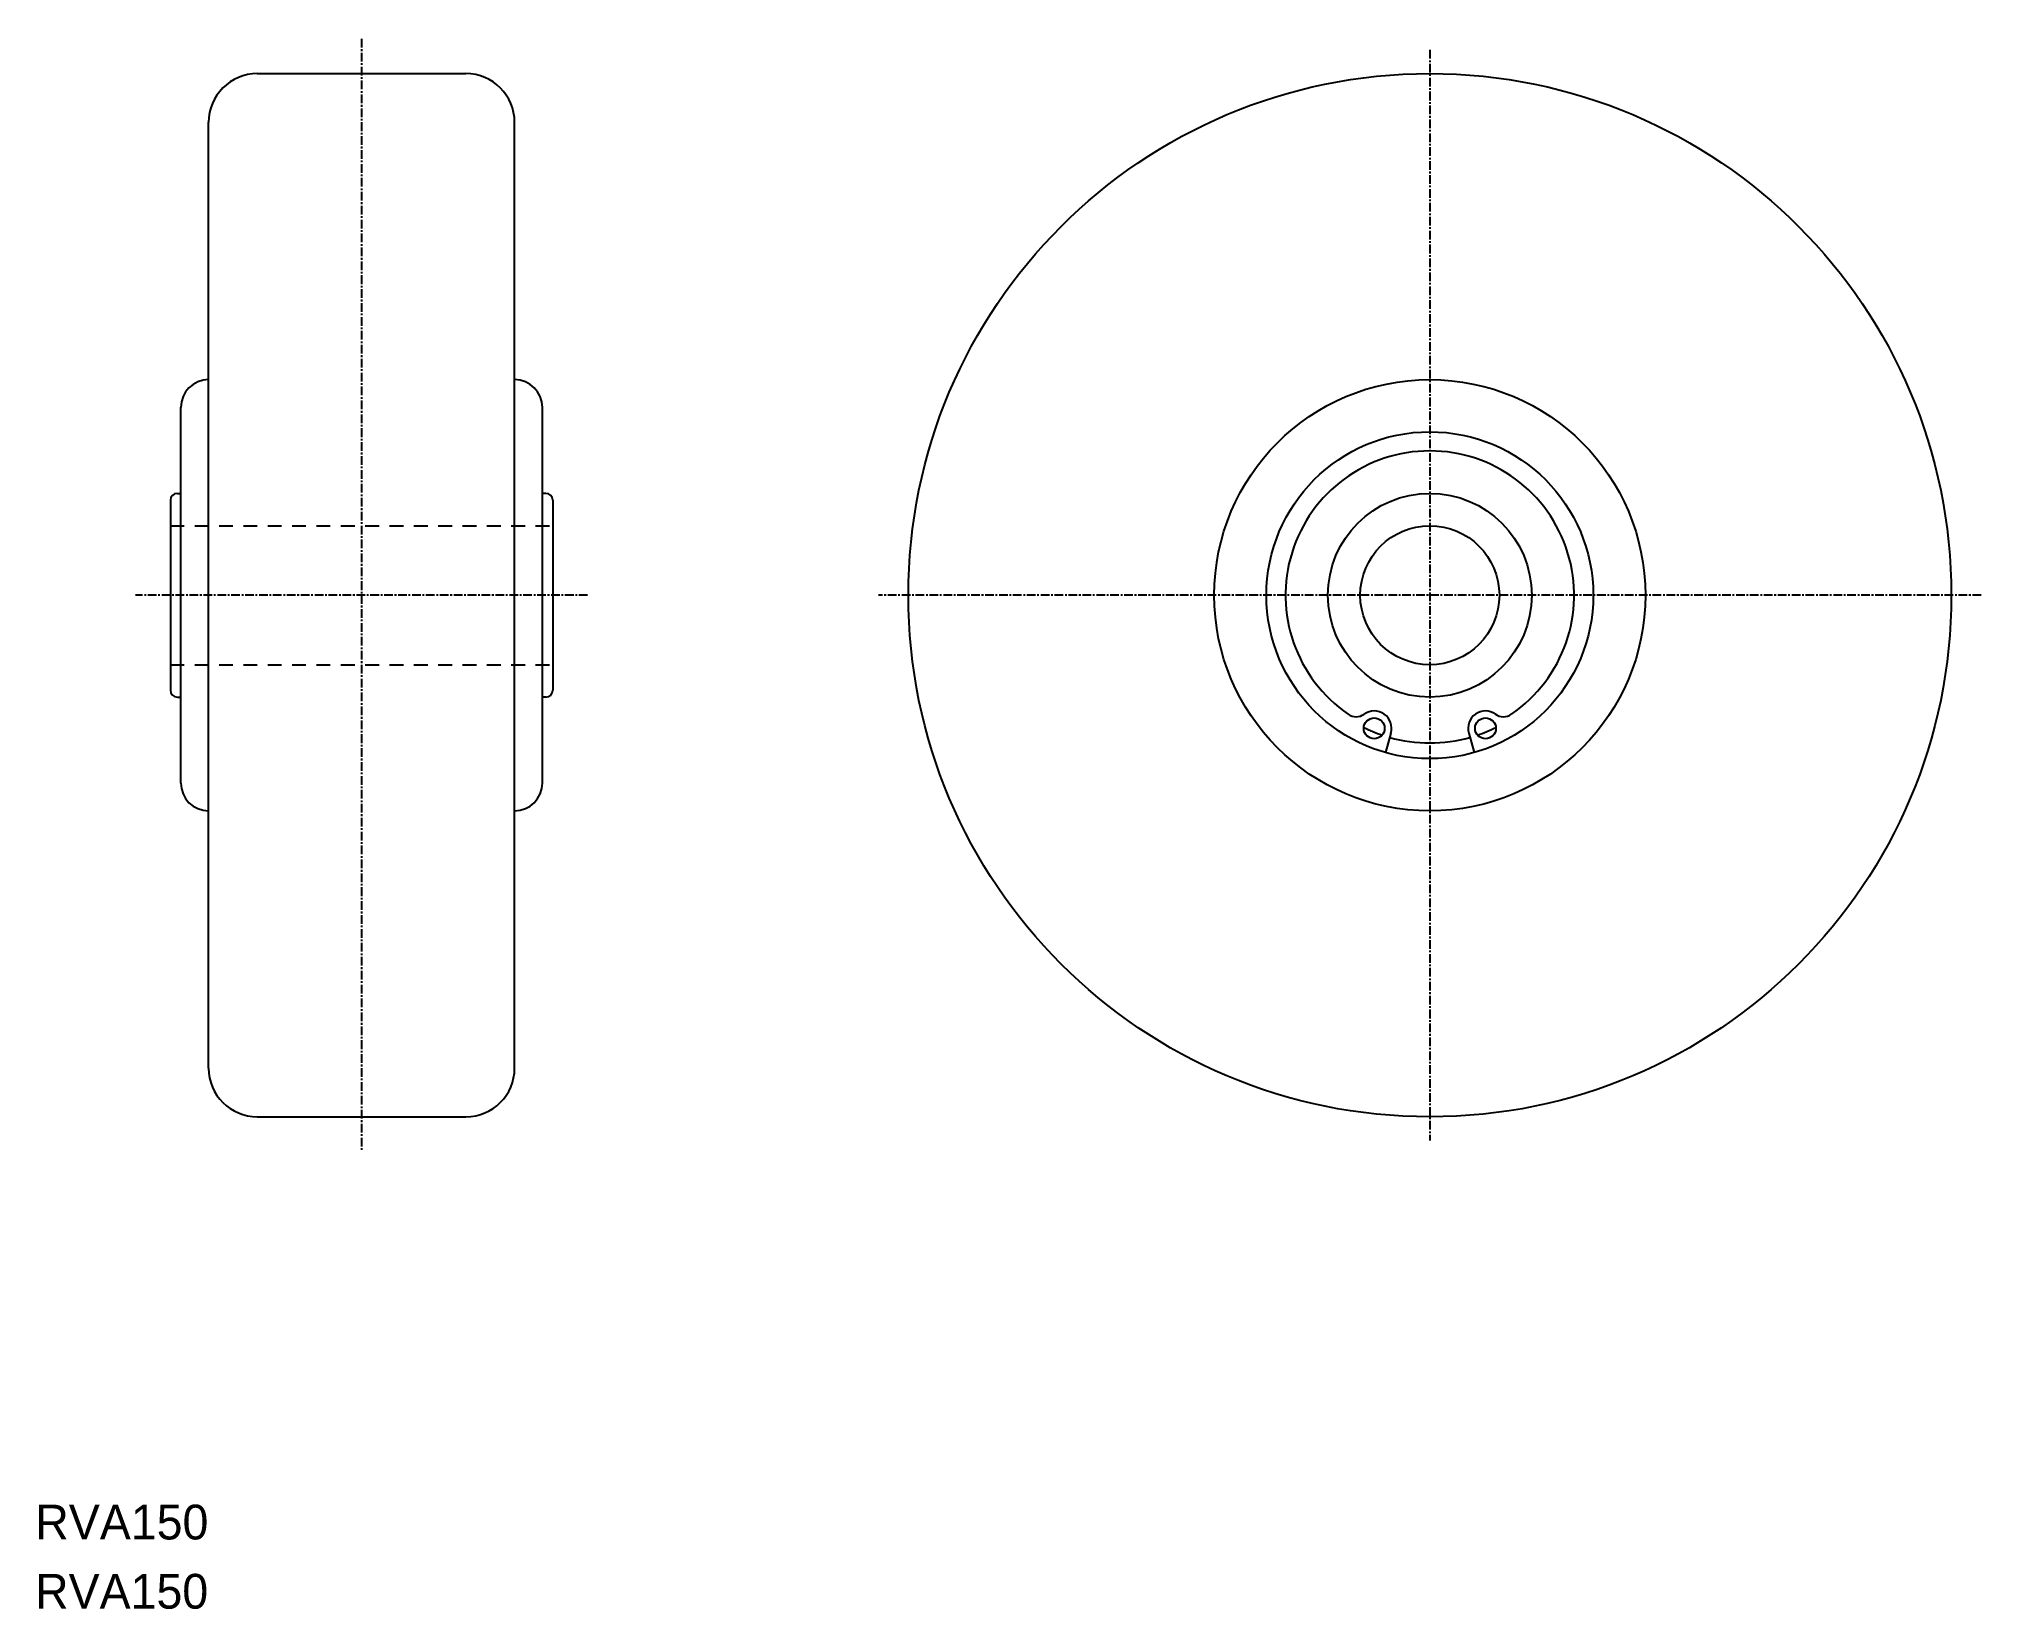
# Model space of a CAD drawing. Extents: x 1 to 280, y 0 to 226.
import ezdxf

# ---------------------------------------------------------------- set-up
doc = ezdxf.new("R2010")
doc.units = 0
doc.linetypes.add('CENTER', pattern=[2, 1.25, -0.25, 0.25, -0.25])
doc.linetypes.add('DASHED', pattern=[3.5, 2, -1.5])
doc.layers.get('0').update_dxf_attribs({"linetype": 'CONTINUOUS'})
doc.layers.add('CENTER', color=1, linetype='CENTER')

msp = doc.modelspace()

# ---------------------------------------------------------------- linework, layer by layer
at = {"color": 7, "linetype": 'CONTINUOUS'}
for p, q in [((31.97, 220.72), (61.97, 220.72)), ((24.97, 77.72), (24.97, 213.72)), ((68.97, 77.72), (68.97, 213.72)), ((20.97, 118.72), (20.97, 172.72)), ((72.97, 118.72), (72.97, 172.72)), ((19.47, 159.37), (19.47, 132.07)), ((20.47, 160.37), (20.97, 160.37)), ((73.47, 160.37), (72.97, 160.37)), ((74.47, 159.37), (74.47, 132.07)), ((20.47, 131.07), (20.97, 131.07)), ((73.47, 131.07), (72.97, 131.07)), ((195, 125.9), (194.21, 123.1)), ((206.19, 125.9), (206.98, 123.1)), ((31.97, 70.72), (61.97, 70.72))]:
    msp.add_line(p, q, dxfattribs=at)
at = {"color": 3, "linetype": 'DASHED'}
for p, q in [((19.47, 155.72), (74.47, 155.72)), ((19.47, 135.72), (74.47, 135.72))]:
    msp.add_line(p, q, dxfattribs=at)
at = {"color": 7, "linetype": 'CONTINUOUS'}
for centre, radius in [((200.6, 145.72), 75), ((200.6, 145.72), 31), ((200.6, 145.72), 23.5), ((200.6, 145.72), 14.65), ((200.6, 145.72), 10), ((192.6, 126.58), 1.5), ((208.6, 126.58), 1.5)]:
    msp.add_circle(centre, radius, dxfattribs=at)
for centre, radius, start, end in [((31.97, 213.72), 7, 90, 180), ((61.97, 213.72), 7, 0, 90), ((24.97, 172.72), 4, 90, 180), ((68.97, 172.72), 4, 0, 90), ((200.6, 145.72), 20.75, 90, 235.593), ((200.6, 145.72), 20.75, 304.407, 90), ((20.47, 159.37), 1, 90, 180), ((73.47, 159.37), 1, 0, 90), ((20.47, 132.07), 1, 180, 270), ((73.47, 132.07), 1, 270, 0), ((190, 130.25), 2, 235.593, 305.218), ((192.6, 126.58), 2.5, 344.243, 125.218), ((208.6, 126.58), 2.5, 54.7815, 195.757), ((211.19, 130.25), 2, 234.782, 304.407), ((200.6, 145.72), 21.24, 243.45, 251.196), ((200.6, 145.72), 21.24, 288.804, 296.55), ((200.6, 145.72), 21.24, 254.243, 285.757), ((24.97, 118.72), 4, 180, 270), ((68.97, 118.72), 4, 270, 0), ((31.97, 77.72), 7, 180, 270), ((61.97, 77.72), 7, 270, 0)]:
    msp.add_arc(centre, radius, start, end, dxfattribs=at)
at = {"layer": 'CENTER', "color": 1, "linetype": 'CENTER'}
for p, q in [((46.97, 225.72), (46.97, 65.72)), ((200.6, 224.13), (200.6, 67.32)), ((79.47, 145.72), (14.47, 145.72)), ((279.89, 145.72), (121.3, 145.72))]:
    msp.add_line(p, q, dxfattribs=at)

# ---------------------------------------------------------------- texts
at = {"color": 7, "linetype": 'CONTINUOUS'}
for p in [(0.03, 9.95), (0, 0)]:
    msp.add_text('RVA150', height=5, dxfattribs=at).set_placement(p)

doc.saveas('drawing.dxf')
